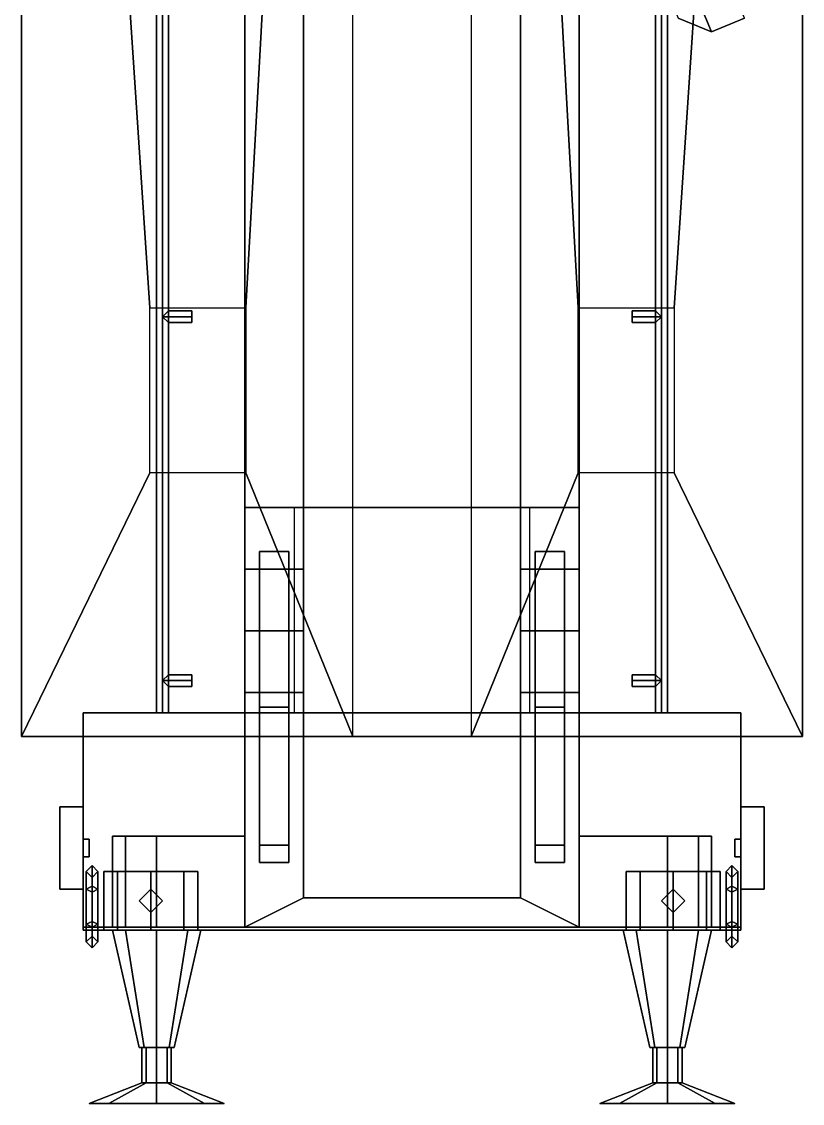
# Model space of a CAD drawing. Extents: x -1.5 to 1.5, y -9 to 9.5.
# Drawn here: x -1.33 to 1.33, y -9 to -5.315 of the extents above; entities that cross this region are included whole.
import ezdxf

# ---------------------------------------------------------------- set-up
doc = ezdxf.new("R2010")
doc.units = 0
doc.layers.get('0').update_dxf_attribs({"linetype": 'CONTINUOUS'})

msp = doc.modelspace()

# ---------------------------------------------------------------- linework, layer by layer
for points in [[(-1.33, 0.28, 1.88), (-1.33, -7.75, 1.88), (-1.33, -7.75, 1.99), (-1.33, 0.28, 1.99)], [(1.33, 0.28, 1.88), (1.33, -7.75, 1.88), (-1.33, -7.75, 1.88), (-1.33, 0.28, 1.88)], [(-1.33, 0.28, 1.99), (-1.33, -7.75, 1.99), (-0.8932, -6.8515, 1.99), (-0.8932, -6.29, 1.99)], [(-1.33, 0.28, 1.99), (-0.8932, -6.29, 1.99), (-0.5659, -6.29, 1.99), (-0.2011, 0.28, 1.99)], [(-0.85, 0.28, 3.2), (-0.87, 0.28, 3.18), (-0.87, -7.67, 3.18), (-0.85, -7.67, 3.2)], [(-0.87, 0.28, 3.18), (-0.85, 0.28, 3.16), (-0.85, -7.67, 3.16), (-0.87, -7.67, 3.18)], [(-0.83, 0.28, 3.18), (-0.85, 0.28, 3.2), (-0.85, -7.67, 3.2), (-0.83, -7.67, 3.18)], [(-0.85, 0.28, 3.16), (-0.83, 0.28, 3.18), (-0.83, -7.67, 3.18), (-0.85, -7.67, 3.16)], [(-0.5659, -6.29, 1.99), (-0.5659, -6.8515, 1.99), (-0.2011, -7.75, 1.99), (-0.2011, 0.28, 1.99)], [(0.5659, -6.29, 1.99), (0.8932, -6.29, 1.99), (1.33, 0.28, 1.99), (0.2011, 0.28, 1.99)], [(0.2011, -7.75, 1.99), (0.5659, -6.8515, 1.99), (0.5659, -6.29, 1.99), (0.2011, 0.28, 1.99)], [(0.83, 0.28, 3.18), (0.85, 0.28, 3.16), (0.85, -7.67, 3.16), (0.83, -7.67, 3.18)], [(0.85, 0.28, 3.2), (0.83, 0.28, 3.18), (0.83, -7.67, 3.18), (0.85, -7.67, 3.2)], [(0.85, 0.28, 3.16), (0.87, 0.28, 3.18), (0.87, -7.67, 3.18), (0.85, -7.67, 3.16)], [(0.87, 0.28, 3.18), (0.85, 0.28, 3.2), (0.85, -7.67, 3.2), (0.87, -7.67, 3.18)], [(0.8932, -6.8515, 1.99), (1.33, -7.75, 1.99), (1.33, 0.28, 1.99), (0.8932, -6.29, 1.99)], [(1.33, -7.75, 1.99), (1.33, -7.75, 1.88), (1.33, 0.28, 1.88), (1.33, 0.28, 1.99)], [(-0.57, 0.16, 0.47), (-0.57, -6.97, 0.47), (-0.57, -1.46, 1.32), (-0.57, -1.31, 1.32)], [(-0.37, 0.16, 0.47), (-0.37, -6.97, 0.47), (-0.57, -6.97, 0.47), (-0.57, 0.16, 0.47)], [(-0.37, -1.46, 1.32), (-0.37, -6.97, 0.47), (-0.37, 0.16, 0.47), (-0.37, -1.31, 1.32)], [(0.37, 0.16, 0.47), (0.37, -6.97, 0.47), (0.37, -1.46, 1.32), (0.37, -1.31, 1.32)], [(0.57, 0.16, 0.47), (0.57, -6.97, 0.47), (0.37, -6.97, 0.47), (0.37, 0.16, 0.47)], [(0.57, -1.46, 1.32), (0.57, -6.97, 0.47), (0.57, 0.16, 0.47), (0.57, -1.31, 1.32)], [(-0.57, -1.46, 1.32), (-0.57, -6.97, 0.47), (-0.57, -6.97, 1.45), (-0.57, -1.59, 1.45)], [(-0.37, -6.97, 1.45), (-0.37, -6.97, 0.47), (-0.37, -1.46, 1.32), (-0.37, -1.59, 1.45)], [(0.37, -1.46, 1.32), (0.37, -6.97, 0.47), (0.37, -6.97, 1.45), (0.37, -1.59, 1.45)], [(0.57, -6.97, 1.45), (0.57, -6.97, 0.47), (0.57, -1.46, 1.32), (0.57, -1.59, 1.45)], [(-0.57, -1.59, 1.45), (-0.57, -6.97, 1.45), (-0.37, -6.97, 1.45), (-0.37, -1.59, 1.45)], [(0.37, -1.59, 1.45), (0.37, -6.97, 1.45), (0.57, -6.97, 1.45), (0.57, -1.59, 1.45)], [(1.1331, -5.3031, 2.77), (1.02, -5.03, 2.77), (0.9069, -5.0769, 2.77), (1.02, -5.35, 2.77)], [(1.02, -5.35, 2.77), (0.9069, -5.0769, 2.77), (0.86, -5.19, 2.77), (0.9069, -5.3031, 2.77)], [(0.9069, -5.3031, 1.99), (1.02, -5.35, 1.99), (1.02, -5.35, 2.77), (0.9069, -5.3031, 2.77)], [(1.02, -5.35, 1.99), (1.1331, -5.3031, 1.99), (1.1331, -5.3031, 2.77), (1.02, -5.35, 2.77)], [(-0.83, -6.3, 3.18), (-0.85, -6.32, 3.2), (-0.75, -6.32, 3.2), (-0.75, -6.3, 3.18)], [(-0.85, -6.32, 3.16), (-0.83, -6.3, 3.18), (-0.75, -6.3, 3.18), (-0.75, -6.32, 3.16)], [(0.83, -6.3, 3.18), (0.85, -6.32, 3.16), (0.75, -6.32, 3.16), (0.75, -6.3, 3.18)], [(0.85, -6.32, 3.2), (0.83, -6.3, 3.18), (0.75, -6.3, 3.18), (0.75, -6.32, 3.2)], [(-0.85, -6.32, 3.2), (-0.83, -6.34, 3.18), (-0.75, -6.34, 3.18), (-0.75, -6.32, 3.2)], [(-0.83, -6.34, 3.18), (-0.85, -6.32, 3.16), (-0.75, -6.32, 3.16), (-0.75, -6.34, 3.18)], [(0.85, -6.32, 3.16), (0.83, -6.34, 3.18), (0.75, -6.34, 3.18), (0.75, -6.32, 3.16)], [(0.83, -6.34, 3.18), (0.85, -6.32, 3.2), (0.75, -6.32, 3.2), (0.75, -6.34, 3.18)], [(-0.8932, -6.8515, 1.99), (-1.33, -7.75, 1.99), (-0.2011, -7.75, 1.99), (-0.5659, -6.8515, 1.99)], [(0.5659, -6.8515, 1.99), (0.2011, -7.75, 1.99), (1.33, -7.75, 1.99), (0.8932, -6.8515, 1.99)], [(-0.57, -7.18, 0.78), (-0.57, -7.39, 0.91), (-0.57, -6.97, 1.37)], [(-0.57, -6.97, 0.57), (-0.57, -7.18, 0.78), (-0.57, -6.97, 1.37)], [(-0.57, -6.97, 0.57), (-0.57, -6.97, 0.47), (-0.37, -6.97, 0.47), (-0.37, -6.97, 0.57)], [(-0.37, -6.97, 0.57), (-0.37, -7.18, 0.78), (-0.57, -7.18, 0.78), (-0.57, -6.97, 0.57)], [(-0.57, -6.97, 1.45), (-0.57, -6.97, 1.37), (-0.37, -6.97, 1.37), (-0.37, -6.97, 1.45)], [(-0.57, -6.97, 1.37), (-0.57, -7.67, 1.37), (-0.37, -7.67, 1.37), (-0.37, -6.97, 1.37)], [(-0.57, -7.6, 0.95), (-0.57, -8.09, 0.95), (-0.57, -8.09, 1.22), (-0.57, -6.97, 1.37)], [(-0.57, -7.39, 0.91), (-0.57, -7.6, 0.95), (-0.57, -6.97, 1.37)], [(-0.57, -8.4, 1.22), (-0.57, -8.4, 1.37), (-0.57, -6.97, 1.37), (-0.57, -8.09, 1.22)], [(-0.57, -6.97, 1.37), (-0.57, -7.67, 1.37), (-0.4, -7.67, 1.88), (-0.4, -6.97, 1.88)], [(0.4, -6.97, 1.88), (0.57, -6.97, 1.37), (-0.57, -6.97, 1.37), (-0.4, -6.97, 1.88)], [(-0.37, -6.97, 1.37), (-0.37, -7.39, 0.91), (-0.37, -7.18, 0.78), (-0.37, -6.97, 1.37)], [(-0.37, -6.97, 1.37), (-0.37, -7.18, 0.78), (-0.37, -6.97, 0.57), (-0.37, -6.97, 1.37)], [(-0.37, -8.3, 1.37), (-0.37, -8.3, 0.95), (-0.37, -7.6, 0.95), (-0.37, -6.97, 1.37)], [(-0.37, -6.97, 1.37), (-0.37, -7.6, 0.95), (-0.37, -7.39, 0.91), (-0.37, -6.97, 1.37)], [(0.37, -6.97, 1.37), (0.37, -7.67, 1.37), (-0.37, -7.67, 1.37), (-0.37, -6.97, 1.37)], [(0.37, -6.97, 1.45), (0.37, -6.97, 1.37), (0.57, -6.97, 1.37), (0.57, -6.97, 1.45)], [(0.37, -6.97, 0.57), (0.37, -7.18, 0.78), (0.37, -6.97, 1.37)], [(0.57, -6.97, 0.57), (0.57, -7.18, 0.78), (0.37, -7.18, 0.78), (0.37, -6.97, 0.57)], [(0.37, -7.18, 0.78), (0.37, -7.39, 0.91), (0.37, -6.97, 1.37)], [(0.37, -7.39, 0.91), (0.37, -7.6, 0.95), (0.37, -6.97, 1.37)], [(0.37, -7.6, 0.95), (0.37, -8.3, 0.95), (0.37, -8.3, 1.37), (0.37, -6.97, 1.37)], [(0.37, -6.97, 1.37), (0.37, -7.67, 1.37), (0.57, -7.67, 1.37), (0.57, -6.97, 1.37)], [(0.37, -6.97, 0.57), (0.37, -6.97, 0.47), (0.57, -6.97, 0.47), (0.57, -6.97, 0.57)], [(0.4, -7.67, 1.88), (0.57, -7.67, 1.37), (0.57, -6.97, 1.37), (0.4, -6.97, 1.88)], [(0.57, -6.97, 1.37), (0.57, -7.18, 0.78), (0.57, -6.97, 0.57), (0.57, -6.97, 1.37)], [(0.57, -6.97, 1.37), (0.57, -7.39, 0.91), (0.57, -7.18, 0.78), (0.57, -6.97, 1.37)], [(0.57, -6.97, 1.37), (0.57, -7.6, 0.95), (0.57, -7.39, 0.91), (0.57, -6.97, 1.37)], [(0.57, -8.09, 1.22), (0.57, -8.09, 0.95), (0.57, -7.6, 0.95), (0.57, -6.97, 1.37)], [(0.57, -8.4, 1.37), (0.57, -8.4, 1.22), (0.57, -8.09, 1.22), (0.57, -6.97, 1.37)], [(-0.42, -7.12, 0.72), (-0.42, -7.12, 0.66), (-0.52, -7.12, 0.66), (-0.52, -7.12, 0.72)], [(-0.52, -7.12, 0.66), (-0.52, -7.18, 0.66), (-0.52, -7.18, 0.78), (-0.52, -7.12, 0.72)], [(-0.42, -7.12, 0.66), (-0.42, -7.18, 0.66), (-0.52, -7.18, 0.66), (-0.52, -7.12, 0.66)], [(-0.42, -7.18, 0.78), (-0.42, -7.18, 0.66), (-0.42, -7.12, 0.66), (-0.42, -7.12, 0.72)], [(0.42, -7.12, 0.66), (0.42, -7.18, 0.66), (0.42, -7.18, 0.78), (0.42, -7.12, 0.72)], [(0.52, -7.12, 0.72), (0.52, -7.12, 0.66), (0.42, -7.12, 0.66), (0.42, -7.12, 0.72)], [(0.52, -7.12, 0.66), (0.52, -7.18, 0.66), (0.42, -7.18, 0.66), (0.42, -7.12, 0.66)], [(0.52, -7.18, 0.78), (0.52, -7.18, 0.66), (0.52, -7.12, 0.66), (0.52, -7.12, 0.72)], [(-0.37, -7.18, 0.78), (-0.37, -7.39, 0.91), (-0.57, -7.39, 0.91), (-0.57, -7.18, 0.78)], [(-0.52, -7.18, 0.78), (-0.52, -7.18, 0.66), (-0.42, -7.18, 0.66), (-0.42, -7.18, 0.78)], [(-0.52, -7.65, 0.61), (-0.52, -7.18, 0.67), (-0.42, -7.18, 0.67), (-0.42, -7.65, 0.61)], [(-0.52, -7.65, 0.73), (-0.52, -7.18, 0.73), (-0.52, -7.18, 0.67), (-0.52, -7.65, 0.61)], [(-0.42, -7.65, 0.73), (-0.42, -7.18, 0.73), (-0.52, -7.18, 0.73), (-0.52, -7.65, 0.73)], [(-0.42, -7.18, 0.67), (-0.42, -7.18, 0.73), (-0.42, -7.65, 0.73), (-0.42, -7.65, 0.61)], [(0.57, -7.18, 0.78), (0.57, -7.39, 0.91), (0.37, -7.39, 0.91), (0.37, -7.18, 0.78)], [(0.52, -7.65, 0.73), (0.52, -7.18, 0.73), (0.42, -7.18, 0.73), (0.42, -7.65, 0.73)], [(0.42, -7.65, 0.73), (0.42, -7.18, 0.73), (0.42, -7.18, 0.67), (0.42, -7.65, 0.61)], [(0.42, -7.65, 0.61), (0.42, -7.18, 0.67), (0.52, -7.18, 0.67), (0.52, -7.65, 0.61)], [(0.42, -7.18, 0.78), (0.42, -7.18, 0.66), (0.52, -7.18, 0.66), (0.52, -7.18, 0.78)], [(0.52, -7.18, 0.67), (0.52, -7.18, 0.73), (0.52, -7.65, 0.73), (0.52, -7.65, 0.61)], [(-0.37, -7.39, 0.91), (-0.37, -7.6, 0.95), (-0.57, -7.6, 0.95), (-0.57, -7.39, 0.91)], [(0.57, -7.39, 0.91), (0.57, -7.6, 0.95), (0.37, -7.6, 0.95), (0.37, -7.39, 0.91)], [(-0.83, -7.54, 3.18), (-0.85, -7.56, 3.2), (-0.75, -7.56, 3.2), (-0.75, -7.54, 3.18)], [(-0.85, -7.56, 3.16), (-0.83, -7.54, 3.18), (-0.75, -7.54, 3.18), (-0.75, -7.56, 3.16)], [(0.83, -7.54, 3.18), (0.85, -7.56, 3.16), (0.75, -7.56, 3.16), (0.75, -7.54, 3.18)], [(0.85, -7.56, 3.2), (0.83, -7.54, 3.18), (0.75, -7.54, 3.18), (0.75, -7.56, 3.2)], [(-0.85, -7.56, 3.2), (-0.83, -7.58, 3.18), (-0.75, -7.58, 3.18), (-0.75, -7.56, 3.2)], [(-0.83, -7.58, 3.18), (-0.85, -7.56, 3.16), (-0.75, -7.56, 3.16), (-0.75, -7.58, 3.18)], [(0.85, -7.56, 3.16), (0.83, -7.58, 3.18), (0.75, -7.58, 3.18), (0.75, -7.56, 3.16)], [(0.83, -7.58, 3.18), (0.85, -7.56, 3.2), (0.75, -7.56, 3.2), (0.75, -7.58, 3.18)], [(-0.37, -7.6, 0.95), (-0.37, -8.3, 0.95), (-0.57, -8.4, 0.95), (-0.57, -7.6, 0.95)], [(0.57, -7.6, 0.95), (0.57, -8.4, 0.95), (0.37, -8.3, 0.95), (0.37, -7.6, 0.95)], [(-0.42, -7.65, 0.61), (-0.42, -8.12, 0.67), (-0.52, -8.12, 0.67), (-0.52, -7.65, 0.61)], [(-0.52, -8.12, 0.67), (-0.52, -8.12, 0.73), (-0.52, -7.65, 0.73), (-0.52, -7.65, 0.61)], [(-0.52, -7.65, 0.73), (-0.52, -8.12, 0.73), (-0.42, -8.12, 0.73), (-0.42, -7.65, 0.73)], [(-0.42, -7.65, 0.73), (-0.42, -8.12, 0.73), (-0.42, -8.12, 0.67), (-0.42, -7.65, 0.61)], [(0.52, -7.65, 0.61), (0.52, -8.12, 0.67), (0.42, -8.12, 0.67), (0.42, -7.65, 0.61)], [(0.42, -7.65, 0.73), (0.42, -8.12, 0.73), (0.52, -8.12, 0.73), (0.52, -7.65, 0.73)], [(0.42, -8.12, 0.67), (0.42, -8.12, 0.73), (0.42, -7.65, 0.73), (0.42, -7.65, 0.61)], [(0.52, -7.65, 0.73), (0.52, -8.12, 0.73), (0.52, -8.12, 0.67), (0.52, -7.65, 0.61)], [(-1.12, -7.67, 1.37), (-1.12, -8.4, 1.37), (-1.12, -8.41, 1.38), (-1.12, -7.67, 1.38)], [(1.12, -7.67, 1.38), (1.12, -7.67, 1.37), (-1.12, -7.67, 1.37), (-1.12, -7.67, 1.38)], [(-1.12, -7.67, 1.38), (-1.12, -8.41, 1.38), (1.12, -8.41, 1.38), (1.12, -7.67, 1.38)], [(-0.57, -7.67, 1.37), (-0.57, -8.4, 1.37), (-1.12, -8.4, 1.37), (-1.12, -7.67, 1.37)], [(-0.85, -7.67, 3.2), (-0.87, -7.67, 3.18), (-0.85, -7.67, 3.16), (-0.83, -7.67, 3.18)], [(-0.4, -7.67, 1.88), (-0.57, -7.67, 1.37), (0.57, -7.67, 1.37), (0.4, -7.67, 1.88)], [(0.37, -7.67, 1.37), (0.37, -8.3, 1.37), (-0.37, -8.3, 1.37), (-0.37, -7.67, 1.37)], [(1.12, -7.67, 1.37), (1.12, -8.4, 1.37), (0.57, -8.4, 1.37), (0.57, -7.67, 1.37)], [(0.85, -7.67, 3.2), (0.83, -7.67, 3.18), (0.85, -7.67, 3.16), (0.87, -7.67, 3.18)], [(1.12, -8.41, 1.38), (1.12, -8.4, 1.37), (1.12, -7.67, 1.37), (1.12, -7.67, 1.38)], [(-1.33, -7.75, 1.99), (-1.33, -7.75, 1.88), (1.33, -7.75, 1.88), (1.33, -7.75, 1.99)], [(-1.12, -7.99, 0.99), (-1.2, -7.99, 0.99), (-1.2, -8.27, 0.99), (-1.12, -8.27, 0.99)], [(-1.12, -7.99, 0.97), (-1.2, -7.99, 0.97), (-1.2, -7.99, 0.99), (-1.12, -7.99, 0.99)], [(-1.2, -8.27, 0.99), (-1.2, -7.99, 0.99), (-1.2, -7.99, 0.97), (-1.2, -8.27, 0.97)], [(-1.2, -8.27, 0.97), (-1.2, -7.99, 0.97), (-1.12, -7.99, 0.97), (-1.12, -8.27, 0.97)], [(-1.2, -8.27, 0.64), (-1.2, -7.99, 0.64), (-1.12, -7.99, 0.64), (-1.12, -8.27, 0.64)], [(-1.12, -7.99, 0.66), (-1.2, -7.99, 0.66), (-1.2, -8.27, 0.66), (-1.12, -8.27, 0.66)], [(-1.12, -7.99, 0.64), (-1.2, -7.99, 0.64), (-1.2, -7.99, 0.66), (-1.12, -7.99, 0.66)], [(-1.2, -8.27, 0.66), (-1.2, -7.99, 0.66), (-1.2, -7.99, 0.64), (-1.2, -8.27, 0.64)], [(-1.2, -8.27, 0.33), (-1.2, -7.99, 0.33), (-1.2, -7.99, 0.31), (-1.2, -8.27, 0.31)], [(-1.2, -8.27, 0.31), (-1.2, -7.99, 0.31), (-1.12, -7.99, 0.31), (-1.12, -8.27, 0.31)], [(-1.12, -7.99, 0.33), (-1.2, -7.99, 0.33), (-1.2, -8.27, 0.33), (-1.12, -8.27, 0.33)], [(-1.12, -7.99, 0.31), (-1.2, -7.99, 0.31), (-1.2, -7.99, 0.33), (-1.12, -7.99, 0.33)], [(-1.12, -8.27, 0.97), (-1.12, -7.99, 0.97), (-1.12, -7.99, 0.99), (-1.12, -8.27, 0.99)], [(-1.12, -8.27, 0.64), (-1.12, -7.99, 0.64), (-1.12, -7.99, 0.66), (-1.12, -8.27, 0.66)], [(-1.12, -8.27, 0.31), (-1.12, -7.99, 0.31), (-1.12, -7.99, 0.33), (-1.12, -8.27, 0.33)], [(1.12, -8.27, 0.33), (1.2, -8.27, 0.33), (1.2, -7.99, 0.33), (1.12, -7.99, 0.33)], [(1.12, -7.99, 0.33), (1.2, -7.99, 0.33), (1.2, -7.99, 0.31), (1.12, -7.99, 0.31)], [(1.2, -7.99, 0.31), (1.2, -8.27, 0.31), (1.12, -8.27, 0.31), (1.12, -7.99, 0.31)], [(1.12, -7.99, 0.31), (1.12, -8.27, 0.31), (1.12, -8.27, 0.33), (1.12, -7.99, 0.33)], [(1.12, -8.27, 0.66), (1.2, -8.27, 0.66), (1.2, -7.99, 0.66), (1.12, -7.99, 0.66)], [(1.12, -7.99, 0.66), (1.2, -7.99, 0.66), (1.2, -7.99, 0.64), (1.12, -7.99, 0.64)], [(1.2, -7.99, 0.64), (1.2, -8.27, 0.64), (1.12, -8.27, 0.64), (1.12, -7.99, 0.64)], [(1.12, -7.99, 0.64), (1.12, -8.27, 0.64), (1.12, -8.27, 0.66), (1.12, -7.99, 0.66)], [(1.12, -7.99, 0.97), (1.12, -8.27, 0.97), (1.12, -8.27, 0.99), (1.12, -7.99, 0.99)], [(1.2, -7.99, 0.97), (1.2, -8.27, 0.97), (1.12, -8.27, 0.97), (1.12, -7.99, 0.97)], [(1.12, -8.27, 0.99), (1.2, -8.27, 0.99), (1.2, -7.99, 0.99), (1.12, -7.99, 0.99)], [(1.12, -7.99, 0.99), (1.2, -7.99, 0.99), (1.2, -7.99, 0.97), (1.12, -7.99, 0.97)], [(1.2, -7.99, 0.33), (1.2, -8.27, 0.33), (1.2, -8.27, 0.31), (1.2, -7.99, 0.31)], [(1.2, -7.99, 0.66), (1.2, -8.27, 0.66), (1.2, -8.27, 0.64), (1.2, -7.99, 0.64)], [(1.2, -7.99, 0.99), (1.2, -8.27, 0.99), (1.2, -8.27, 0.97), (1.2, -7.99, 0.97)], [(-1.12, -8.1, 1.37), (-1.12, -8.1, 0.31), (-1.12, -8.16, 0.31), (-1.12, -8.16, 1.37)], [(-1.1, -8.1, 1.37), (-1.1, -8.1, 0.31), (-1.12, -8.1, 0.31), (-1.12, -8.1, 1.37)], [(-1.12, -8.16, 0.31), (-1.12, -8.1, 0.31), (-1.1, -8.1, 0.31), (-1.1, -8.16, 0.31)], [(-1.1, -8.16, 0.31), (-1.1, -8.1, 0.31), (-1.1, -8.1, 1.37), (-1.1, -8.16, 1.37)], [(-0.9761, -8.09, 1.1761), (-1.02, -8.09, 1.07), (-1.02, -8.4, 1.07), (-0.9761, -8.4, 1.1761)], [(-1.02, -8.09, 1.07), (-0.9761, -8.09, 0.9639), (-0.9761, -8.4, 0.9639), (-1.02, -8.4, 1.07)], [(-0.9761, -8.09, 0.9639), (-0.9761, -8.09, 0.9639), (-1.02, -8.09, 1.07), (-0.9761, -8.09, 1.1761)], [(-0.87, -8.09, 1.22), (-0.9761, -8.09, 1.1761), (-0.9761, -8.4, 1.1761), (-0.87, -8.4, 1.22)], [(-0.9761, -8.09, 0.9639), (-0.87, -8.09, 0.92), (-0.87, -8.4, 0.92), (-0.9761, -8.4, 0.9639)], [(-0.87, -8.09, 0.92), (-0.9761, -8.09, 0.9639), (-0.9761, -8.09, 1.1761), (-0.87, -8.09, 1.22)], [(-0.57, -8.4, 0.92), (-0.87, -8.4, 0.92), (-0.87, -8.09, 0.92), (-0.57, -8.09, 0.92)], [(-0.87, -8.4, 1.22), (-0.57, -8.4, 1.22), (-0.57, -8.09, 1.22), (-0.87, -8.09, 1.22)], [(-0.57, -8.09, 0.92), (-0.87, -8.09, 0.92), (-0.87, -8.09, 1.22), (-0.57, -8.09, 1.22)], [(-0.57, -8.4, 0.95), (-0.57, -8.4, 0.92), (-0.57, -8.09, 0.92), (-0.57, -8.09, 0.95)], [(0.57, -8.4, 1.22), (0.87, -8.4, 1.22), (0.87, -8.09, 1.22), (0.57, -8.09, 1.22)], [(0.87, -8.4, 0.92), (0.57, -8.4, 0.92), (0.57, -8.09, 0.92), (0.87, -8.09, 0.92)], [(0.87, -8.09, 0.92), (0.57, -8.09, 0.92), (0.57, -8.09, 1.22), (0.87, -8.09, 1.22)], [(0.57, -8.4, 0.92), (0.57, -8.4, 0.95), (0.57, -8.09, 0.95), (0.57, -8.09, 0.92)], [(0.87, -8.09, 0.92), (0.9761, -8.09, 0.9639), (0.9761, -8.4, 0.9639), (0.87, -8.4, 0.92)], [(0.9761, -8.09, 1.1761), (0.87, -8.09, 1.22), (0.87, -8.4, 1.22), (0.9761, -8.4, 1.1761)], [(0.9761, -8.09, 0.9639), (0.87, -8.09, 0.92), (0.87, -8.09, 1.22), (0.9761, -8.09, 1.1761)], [(0.9761, -8.09, 0.9639), (1.02, -8.09, 1.07), (1.02, -8.4, 1.07), (0.9761, -8.4, 0.9639)], [(1.02, -8.09, 1.07), (0.9761, -8.09, 1.1761), (0.9761, -8.4, 1.1761), (1.02, -8.4, 1.07)], [(1.02, -8.09, 1.07), (0.9761, -8.09, 0.9639), (0.9761, -8.09, 1.1761), (1.02, -8.09, 1.07)], [(1.1, -8.1, 0.31), (1.1, -8.16, 0.31), (1.1, -8.16, 1.37), (1.1, -8.1, 1.37)], [(1.12, -8.1, 1.37), (1.12, -8.1, 0.31), (1.1, -8.1, 0.31), (1.1, -8.1, 1.37)], [(1.12, -8.1, 0.31), (1.12, -8.16, 0.31), (1.1, -8.16, 0.31), (1.1, -8.1, 0.31)], [(1.12, -8.16, 1.37), (1.12, -8.16, 0.31), (1.12, -8.1, 0.31), (1.12, -8.1, 1.37)], [(-0.52, -8.12, 0.66), (-0.52, -8.18, 0.66), (-0.52, -8.18, 0.95), (-0.52, -8.12, 0.95)], [(-0.42, -8.12, 0.95), (-0.42, -8.12, 0.66), (-0.52, -8.12, 0.66), (-0.52, -8.12, 0.95)], [(-0.42, -8.12, 0.66), (-0.42, -8.18, 0.66), (-0.52, -8.18, 0.66), (-0.52, -8.12, 0.66)], [(-0.42, -8.18, 0.95), (-0.42, -8.18, 0.66), (-0.42, -8.12, 0.66), (-0.42, -8.12, 0.95)], [(0.42, -8.12, 0.66), (0.42, -8.18, 0.66), (0.42, -8.18, 0.95), (0.42, -8.12, 0.95)], [(0.52, -8.12, 0.95), (0.52, -8.12, 0.66), (0.42, -8.12, 0.66), (0.42, -8.12, 0.95)], [(0.52, -8.12, 0.66), (0.52, -8.18, 0.66), (0.42, -8.18, 0.66), (0.42, -8.12, 0.66)], [(0.52, -8.18, 0.95), (0.52, -8.18, 0.66), (0.52, -8.12, 0.66), (0.52, -8.12, 0.95)], [(-1.12, -8.16, 1.37), (-1.12, -8.16, 0.31), (-1.1, -8.16, 0.31), (-1.1, -8.16, 1.37)], [(-0.52, -8.18, 0.95), (-0.52, -8.18, 0.66), (-0.42, -8.18, 0.66), (-0.42, -8.18, 0.95)], [(0.42, -8.18, 0.95), (0.42, -8.18, 0.66), (0.52, -8.18, 0.66), (0.52, -8.18, 0.95)], [(1.1, -8.16, 1.37), (1.1, -8.16, 0.31), (1.12, -8.16, 0.31), (1.12, -8.16, 1.37)], [(-1.09, -8.19, 2), (-1.11, -8.21, 2), (-1.11, -8.27, 2.1039), (-1.09, -8.26, 2.1212)], [(-1.09, -8.19, 1.38), (-1.11, -8.21, 1.38), (-1.11, -8.21, 2), (-1.09, -8.19, 2)], [(-1.11, -8.21, 2), (-1.09, -8.23, 2), (-1.09, -8.28, 2.0866), (-1.11, -8.27, 2.1039)], [(-1.11, -8.21, 1.38), (-1.09, -8.23, 1.38), (-1.09, -8.23, 2), (-1.11, -8.21, 2)], [(-1.07, -8.21, 2), (-1.09, -8.19, 2), (-1.09, -8.26, 2.1212), (-1.07, -8.27, 2.1039)], [(-1.07, -8.21, 1.38), (-1.09, -8.19, 1.38), (-1.09, -8.19, 2), (-1.07, -8.21, 2)], [(-1.09, -8.23, 2), (-1.07, -8.21, 2), (-1.07, -8.27, 2.1039), (-1.09, -8.28, 2.0866)], [(-1.09, -8.23, 1.38), (-1.07, -8.21, 1.38), (-1.07, -8.21, 2), (-1.09, -8.23, 2)], [(-1.0031, -8.21, 1.7531), (-1.05, -8.21, 1.64), (-1.05, -8.41, 1.64), (-1.0031, -8.41, 1.7531)], [(-1.05, -8.21, 1.64), (-1.0031, -8.21, 1.5269), (-1.0031, -8.41, 1.5269), (-1.05, -8.41, 1.64)], [(-0.7769, -8.21, 1.5269), (-1.05, -8.21, 1.64), (-1.0031, -8.21, 1.7531), (-0.73, -8.21, 1.64)], [(-0.89, -8.21, 1.48), (-1.0031, -8.21, 1.5269), (-1.05, -8.21, 1.64), (-0.7769, -8.21, 1.5269)], [(-0.89, -8.21, 1.8), (-1.0031, -8.21, 1.7531), (-1.0031, -8.41, 1.7531), (-0.89, -8.41, 1.8)], [(-1.0031, -8.21, 1.5269), (-0.89, -8.21, 1.48), (-0.89, -8.41, 1.48), (-1.0031, -8.41, 1.5269)], [(-0.73, -8.21, 1.64), (-1.0031, -8.21, 1.7531), (-0.89, -8.21, 1.8), (-0.7769, -8.21, 1.7531)], [(-0.7769, -8.21, 1.7531), (-0.89, -8.21, 1.8), (-0.89, -8.41, 1.8), (-0.7769, -8.41, 1.7531)], [(-0.89, -8.21, 1.48), (-0.7769, -8.21, 1.5269), (-0.7769, -8.41, 1.5269), (-0.89, -8.41, 1.48)], [(-0.73, -8.21, 1.64), (-0.7769, -8.21, 1.7531), (-0.7769, -8.41, 1.7531), (-0.73, -8.41, 1.64)], [(-0.7769, -8.21, 1.5269), (-0.73, -8.21, 1.64), (-0.73, -8.41, 1.64), (-0.7769, -8.41, 1.5269)], [(0.89, -8.21, 1.48), (0.7769, -8.21, 1.5269), (0.73, -8.21, 1.64), (1.0031, -8.21, 1.5269)], [(1.0031, -8.21, 1.5269), (0.73, -8.21, 1.64), (0.7769, -8.21, 1.7531), (1.05, -8.21, 1.64)], [(0.73, -8.21, 1.64), (0.7769, -8.21, 1.5269), (0.7769, -8.41, 1.5269), (0.73, -8.41, 1.64)], [(0.7769, -8.21, 1.7531), (0.73, -8.21, 1.64), (0.73, -8.41, 1.64), (0.7769, -8.41, 1.7531)], [(1.05, -8.21, 1.64), (0.7769, -8.21, 1.7531), (0.89, -8.21, 1.8), (1.0031, -8.21, 1.7531)], [(0.7769, -8.21, 1.5269), (0.89, -8.21, 1.48), (0.89, -8.41, 1.48), (0.7769, -8.41, 1.5269)], [(0.89, -8.21, 1.8), (0.7769, -8.21, 1.7531), (0.7769, -8.41, 1.7531), (0.89, -8.41, 1.8)], [(0.89, -8.21, 1.48), (1.0031, -8.21, 1.5269), (1.0031, -8.41, 1.5269), (0.89, -8.41, 1.48)], [(1.0031, -8.21, 1.7531), (0.89, -8.21, 1.8), (0.89, -8.41, 1.8), (1.0031, -8.41, 1.7531)], [(1.0031, -8.21, 1.5269), (1.05, -8.21, 1.64), (1.05, -8.41, 1.64), (1.0031, -8.41, 1.5269)], [(1.05, -8.21, 1.64), (1.0031, -8.21, 1.7531), (1.0031, -8.41, 1.7531), (1.05, -8.41, 1.64)], [(1.09, -8.19, 1.38), (1.07, -8.21, 1.38), (1.07, -8.21, 2), (1.09, -8.19, 2)], [(1.09, -8.19, 2), (1.07, -8.21, 2), (1.07, -8.27, 2.1039), (1.09, -8.26, 2.1212)], [(1.07, -8.21, 1.38), (1.09, -8.23, 1.38), (1.09, -8.23, 2), (1.07, -8.21, 2)], [(1.07, -8.21, 2), (1.09, -8.23, 2), (1.09, -8.28, 2.0866), (1.07, -8.27, 2.1039)], [(1.11, -8.21, 1.38), (1.09, -8.19, 1.38), (1.09, -8.19, 2), (1.11, -8.21, 2)], [(1.11, -8.21, 2), (1.09, -8.19, 2), (1.09, -8.26, 2.1212), (1.11, -8.27, 2.1039)], [(1.09, -8.23, 1.38), (1.11, -8.21, 1.38), (1.11, -8.21, 2), (1.09, -8.23, 2)], [(1.09, -8.23, 2), (1.11, -8.21, 2), (1.11, -8.27, 2.1039), (1.09, -8.28, 2.0866)], [(-1.12, -8.27, 0.99), (-1.2, -8.27, 0.99), (-1.2, -8.27, 0.97), (-1.12, -8.27, 0.97)], [(-1.12, -8.27, 0.66), (-1.2, -8.27, 0.66), (-1.2, -8.27, 0.64), (-1.12, -8.27, 0.64)], [(-1.12, -8.27, 0.33), (-1.2, -8.27, 0.33), (-1.2, -8.27, 0.31), (-1.12, -8.27, 0.31)], [(-1.09, -8.26, 2.1212), (-1.11, -8.27, 2.1039), (-1.11, -8.39, 2.1039), (-1.09, -8.4, 2.1212)], [(-1.11, -8.27, 2.1039), (-1.09, -8.28, 2.0866), (-1.09, -8.38, 2.0866), (-1.11, -8.39, 2.1039)], [(-1.07, -8.27, 2.1039), (-1.09, -8.26, 2.1212), (-1.09, -8.4, 2.1212), (-1.07, -8.39, 2.1039)], [(-1.09, -8.28, 2.0866), (-1.07, -8.27, 2.1039), (-1.07, -8.39, 2.1039), (-1.09, -8.38, 2.0866)], [(-0.89, -8.27, 1.38), (-0.93, -8.31, 1.38), (-0.93, -8.31, 1.5), (-0.89, -8.27, 1.48)], [(-0.89, -8.27, 1.8), (-0.93, -8.31, 1.78), (-0.93, -8.31, 1.86), (-0.89, -8.27, 1.86)], [(-0.93, -8.31, 1.86), (-0.89, -8.35, 1.86), (-0.85, -8.31, 1.86), (-0.89, -8.27, 1.86)], [(-0.85, -8.31, 1.38), (-0.89, -8.27, 1.38), (-0.89, -8.27, 1.48), (-0.85, -8.31, 1.5)], [(-0.85, -8.31, 1.78), (-0.89, -8.27, 1.8), (-0.89, -8.27, 1.86), (-0.85, -8.31, 1.86)], [(0.85, -8.31, 1.86), (0.89, -8.35, 1.86), (0.93, -8.31, 1.86), (0.89, -8.27, 1.86)], [(0.89, -8.27, 1.8), (0.85, -8.31, 1.78), (0.85, -8.31, 1.86), (0.89, -8.27, 1.86)], [(0.89, -8.27, 1.38), (0.85, -8.31, 1.38), (0.85, -8.31, 1.5), (0.89, -8.27, 1.48)], [(0.93, -8.31, 1.78), (0.89, -8.27, 1.8), (0.89, -8.27, 1.86), (0.93, -8.31, 1.86)], [(0.93, -8.31, 1.38), (0.89, -8.27, 1.38), (0.89, -8.27, 1.48), (0.93, -8.31, 1.5)], [(1.09, -8.26, 2.1212), (1.07, -8.27, 2.1039), (1.07, -8.39, 2.1039), (1.09, -8.4, 2.1212)], [(1.07, -8.27, 2.1039), (1.09, -8.28, 2.0866), (1.09, -8.38, 2.0866), (1.07, -8.39, 2.1039)], [(1.11, -8.27, 2.1039), (1.09, -8.26, 2.1212), (1.09, -8.4, 2.1212), (1.11, -8.39, 2.1039)], [(1.09, -8.28, 2.0866), (1.11, -8.27, 2.1039), (1.11, -8.39, 2.1039), (1.09, -8.38, 2.0866)], [(1.12, -8.27, 0.31), (1.2, -8.27, 0.31), (1.2, -8.27, 0.33), (1.12, -8.27, 0.33)], [(1.12, -8.27, 0.64), (1.2, -8.27, 0.64), (1.2, -8.27, 0.66), (1.12, -8.27, 0.66)], [(1.12, -8.27, 0.97), (1.2, -8.27, 0.97), (1.2, -8.27, 0.99), (1.12, -8.27, 0.99)], [(-0.93, -8.31, 1.38), (-0.89, -8.35, 1.38), (-0.89, -8.35, 1.48), (-0.93, -8.31, 1.5)], [(-0.93, -8.31, 1.78), (-0.89, -8.35, 1.8), (-0.89, -8.35, 1.86), (-0.93, -8.31, 1.86)], [(-0.89, -8.35, 1.38), (-0.85, -8.31, 1.38), (-0.85, -8.31, 1.5), (-0.89, -8.35, 1.48)], [(-0.89, -8.35, 1.8), (-0.85, -8.31, 1.78), (-0.85, -8.31, 1.86), (-0.89, -8.35, 1.86)], [(0.37, -8.3, 0.95), (0.57, -8.4, 0.95), (-0.57, -8.4, 0.95), (-0.37, -8.3, 0.95)], [(0.37, -8.3, 1.37), (0.37, -8.3, 0.95), (-0.37, -8.3, 0.95), (-0.37, -8.3, 1.37)], [(0.85, -8.31, 1.78), (0.89, -8.35, 1.8), (0.89, -8.35, 1.86), (0.85, -8.31, 1.86)], [(0.85, -8.31, 1.38), (0.89, -8.35, 1.38), (0.89, -8.35, 1.48), (0.85, -8.31, 1.5)], [(0.89, -8.35, 1.8), (0.93, -8.31, 1.78), (0.93, -8.31, 1.86), (0.89, -8.35, 1.86)], [(0.89, -8.35, 1.38), (0.93, -8.31, 1.38), (0.93, -8.31, 1.5), (0.89, -8.35, 1.48)], [(-1.12, -8.4, 0.81), (-0.87, -8.4, 0.92), (0.87, -8.4, 0.92), (1.12, -8.4, 0.81)], [(1.12, -8.4, 0.81), (1.12, -8.41, 0.81), (-1.12, -8.41, 0.81), (-1.12, -8.4, 0.81)], [(-1.12, -8.41, 0.81), (-1.12, -8.41, 1.38), (-1.12, -8.4, 1.37), (-1.12, -8.4, 0.81)], [(-0.87, -8.4, 1.22), (-1.12, -8.4, 1.37), (-0.57, -8.4, 1.37), (-0.57, -8.4, 1.22)], [(-0.9761, -8.4, 1.1761), (-1.12, -8.4, 1.37), (-1.12, -8.4, 1.37), (-0.87, -8.4, 1.22)], [(-1.02, -8.4, 1.07), (-1.12, -8.4, 1.37), (-1.12, -8.4, 1.37), (-0.9761, -8.4, 1.1761)], [(-1.12, -8.4, 0.81), (-1.12, -8.4, 1.37), (-1.12, -8.4, 1.37), (-1.02, -8.4, 1.07)], [(-1.12, -8.4, 0.81), (-1.02, -8.4, 1.07), (-1.02, -8.4, 1.07), (-0.9761, -8.4, 0.9639)], [(-1.12, -8.4, 0.81), (-0.9761, -8.4, 0.9639), (-0.9761, -8.4, 0.9639), (-0.87, -8.4, 0.92)], [(-1.11, -8.39, 2.1039), (-1.09, -8.38, 2.0866), (-1.09, -8.43, 2), (-1.11, -8.45, 2)], [(-1.09, -8.4, 2.1212), (-1.11, -8.39, 2.1039), (-1.11, -8.45, 2), (-1.09, -8.47, 2)], [(-1.09, -8.38, 2.0866), (-1.07, -8.39, 2.1039), (-1.07, -8.45, 2), (-1.09, -8.43, 2)], [(-1.07, -8.39, 2.1039), (-1.09, -8.4, 2.1212), (-1.09, -8.47, 2), (-1.07, -8.45, 2)], [(-0.57, -8.4, 1.37), (-0.57, -8.4, 0.95), (0.57, -8.4, 0.95), (0.57, -8.4, 1.37)], [(-0.57, -8.4, 0.92), (-0.57, -8.4, 0.95), (0.57, -8.4, 0.95), (0.57, -8.4, 0.92)], [(0.57, -8.4, 1.22), (0.57, -8.4, 1.37), (1.12, -8.4, 1.37), (0.87, -8.4, 1.22)], [(0.9761, -8.4, 1.1761), (0.87, -8.4, 1.22), (0.87, -8.4, 1.22), (1.12, -8.4, 1.37)], [(1.12, -8.4, 0.81), (0.87, -8.4, 0.92), (0.87, -8.4, 0.92), (0.9761, -8.4, 0.9639)], [(1.02, -8.4, 1.07), (0.9761, -8.4, 1.1761), (0.9761, -8.4, 1.1761), (1.12, -8.4, 1.37)], [(1.12, -8.4, 0.81), (0.9761, -8.4, 0.9639), (0.9761, -8.4, 0.9639), (1.02, -8.4, 1.07)], [(1.12, -8.4, 0.81), (1.02, -8.4, 1.07), (1.02, -8.4, 1.07), (1.12, -8.4, 1.37)], [(1.07, -8.39, 2.1039), (1.09, -8.38, 2.0866), (1.09, -8.43, 2), (1.07, -8.45, 2)], [(1.09, -8.4, 2.1212), (1.07, -8.39, 2.1039), (1.07, -8.45, 2), (1.09, -8.47, 2)], [(1.09, -8.38, 2.0866), (1.11, -8.39, 2.1039), (1.11, -8.45, 2), (1.09, -8.43, 2)], [(1.11, -8.39, 2.1039), (1.09, -8.4, 2.1212), (1.09, -8.47, 2), (1.11, -8.45, 2)], [(1.12, -8.4, 1.37), (1.12, -8.41, 1.38), (1.12, -8.41, 0.81), (1.12, -8.4, 0.81)], [(1.12, -8.41, 0.81), (1.12, -8.41, 1.38), (-1.12, -8.41, 1.38), (-1.12, -8.41, 0.81)], [(-1.09, -8.47, 1.3), (-1.11, -8.45, 1.32), (-1.11, -8.41, 1.32), (-1.09, -8.41, 1.3)], [(-1.11, -8.45, 1.32), (-1.09, -8.43, 1.34), (-1.09, -8.41, 1.34), (-1.11, -8.41, 1.32)], [(-1.09, -8.43, 1.34), (-1.11, -8.45, 1.32), (-1.11, -8.45, 2), (-1.09, -8.43, 2)], [(-1.07, -8.45, 1.32), (-1.09, -8.47, 1.3), (-1.09, -8.41, 1.3), (-1.07, -8.41, 1.32)], [(-1.09, -8.43, 1.34), (-1.07, -8.45, 1.32), (-1.07, -8.41, 1.32), (-1.09, -8.41, 1.34)], [(-1.07, -8.45, 1.32), (-1.09, -8.43, 1.34), (-1.09, -8.43, 2), (-1.07, -8.45, 2)], [(-0.89, -8.41, 1.8), (-1.0031, -8.41, 1.7531), (-1.05, -8.41, 1.64), (-0.7769, -8.41, 1.7531)], [(-0.7769, -8.41, 1.7531), (-1.05, -8.41, 1.64), (-1.0031, -8.41, 1.5269), (-0.73, -8.41, 1.64)], [(-0.9761, -8.41, 1.1761), (-1.02, -8.41, 1.07), (-0.93, -8.81, 1.07), (-0.9124, -8.81, 1.1124)], [(-1.02, -8.41, 1.07), (-0.9761, -8.41, 0.9639), (-0.9124, -8.81, 1.0276), (-0.93, -8.81, 1.07)], [(-0.73, -8.41, 1.64), (-1.0031, -8.41, 1.5269), (-0.89, -8.41, 1.48), (-0.7769, -8.41, 1.5269)], [(-0.87, -8.41, 1.22), (-0.9761, -8.41, 1.1761), (-0.9124, -8.81, 1.1124), (-0.87, -8.81, 1.13)], [(-0.9761, -8.41, 0.9639), (-0.87, -8.41, 0.92), (-0.87, -8.81, 1.01), (-0.9124, -8.81, 1.0276)], [(-0.7639, -8.41, 1.1761), (-0.87, -8.41, 1.22), (-0.87, -8.81, 1.13), (-0.8276, -8.81, 1.1124)], [(-0.87, -8.41, 0.92), (-0.7639, -8.41, 0.9639), (-0.8276, -8.81, 1.0276), (-0.87, -8.81, 1.01)], [(-0.72, -8.41, 1.07), (-0.7639, -8.41, 1.1761), (-0.8276, -8.81, 1.1124), (-0.81, -8.81, 1.07)], [(-0.7639, -8.41, 0.9639), (-0.72, -8.41, 1.07), (-0.81, -8.81, 1.07), (-0.8276, -8.81, 1.0276)], [(0.72, -8.41, 1.07), (0.7639, -8.41, 0.9639), (0.8276, -8.81, 1.0276), (0.81, -8.81, 1.07)], [(0.7639, -8.41, 1.1761), (0.72, -8.41, 1.07), (0.81, -8.81, 1.07), (0.8276, -8.81, 1.1124)], [(1.0031, -8.41, 1.7531), (0.73, -8.41, 1.64), (0.7769, -8.41, 1.5269), (1.05, -8.41, 1.64)], [(0.89, -8.41, 1.8), (0.7769, -8.41, 1.7531), (0.73, -8.41, 1.64), (1.0031, -8.41, 1.7531)], [(0.7639, -8.41, 0.9639), (0.87, -8.41, 0.92), (0.87, -8.81, 1.01), (0.8276, -8.81, 1.0276)], [(0.87, -8.41, 1.22), (0.7639, -8.41, 1.1761), (0.8276, -8.81, 1.1124), (0.87, -8.81, 1.13)], [(1.05, -8.41, 1.64), (0.7769, -8.41, 1.5269), (0.89, -8.41, 1.48), (1.0031, -8.41, 1.5269)], [(0.87, -8.41, 0.92), (0.9761, -8.41, 0.9639), (0.9124, -8.81, 1.0276), (0.87, -8.81, 1.01)], [(0.9761, -8.41, 1.1761), (0.87, -8.41, 1.22), (0.87, -8.81, 1.13), (0.9124, -8.81, 1.1124)], [(0.9761, -8.41, 0.9639), (1.02, -8.41, 1.07), (0.93, -8.81, 1.07), (0.9124, -8.81, 1.0276)], [(1.02, -8.41, 1.07), (0.9761, -8.41, 1.1761), (0.9124, -8.81, 1.1124), (0.93, -8.81, 1.07)], [(1.09, -8.47, 1.3), (1.07, -8.45, 1.32), (1.07, -8.41, 1.32), (1.09, -8.41, 1.3)], [(1.07, -8.45, 1.32), (1.09, -8.43, 1.34), (1.09, -8.41, 1.34), (1.07, -8.41, 1.32)], [(1.09, -8.43, 1.34), (1.07, -8.45, 1.32), (1.07, -8.45, 2), (1.09, -8.43, 2)], [(1.11, -8.45, 1.32), (1.09, -8.47, 1.3), (1.09, -8.41, 1.3), (1.11, -8.41, 1.32)], [(1.09, -8.43, 1.34), (1.11, -8.45, 1.32), (1.11, -8.41, 1.32), (1.09, -8.41, 1.34)], [(1.11, -8.45, 1.32), (1.09, -8.43, 1.34), (1.09, -8.43, 2), (1.11, -8.45, 2)], [(-1.11, -8.45, 1.32), (-1.09, -8.47, 1.3), (-1.09, -8.47, 2), (-1.11, -8.45, 2)], [(-1.09, -8.47, 1.3), (-1.07, -8.45, 1.32), (-1.07, -8.45, 2), (-1.09, -8.47, 2)], [(1.07, -8.45, 1.32), (1.09, -8.47, 1.3), (1.09, -8.47, 2), (1.07, -8.45, 2)], [(1.09, -8.47, 1.3), (1.11, -8.45, 1.32), (1.11, -8.45, 2), (1.09, -8.47, 2)], [(-0.9124, -8.81, 1.1124), (-0.93, -8.81, 1.07), (-0.92, -8.81, 1.07), (-0.9054, -8.81, 1.1054)], [(-0.93, -8.81, 1.07), (-0.9124, -8.81, 1.0276), (-0.9054, -8.81, 1.0346), (-0.92, -8.81, 1.07)], [(-0.9054, -8.81, 1.1054), (-0.92, -8.81, 1.07), (-0.92, -8.93, 1.07), (-0.9054, -8.93, 1.1054)], [(-0.92, -8.81, 1.07), (-0.9054, -8.81, 1.0346), (-0.9054, -8.93, 1.0346), (-0.92, -8.93, 1.07)], [(-0.87, -8.81, 1.13), (-0.9124, -8.81, 1.1124), (-0.9054, -8.81, 1.1054), (-0.87, -8.81, 1.12)], [(-0.9124, -8.81, 1.0276), (-0.87, -8.81, 1.01), (-0.87, -8.81, 1.02), (-0.9054, -8.81, 1.0346)], [(-0.87, -8.81, 1.12), (-0.9054, -8.81, 1.1054), (-0.9054, -8.93, 1.1054), (-0.87, -8.93, 1.12)], [(-0.9054, -8.81, 1.0346), (-0.87, -8.81, 1.02), (-0.87, -8.93, 1.02), (-0.9054, -8.93, 1.0346)], [(-0.8346, -8.81, 1.1054), (-0.87, -8.81, 1.12), (-0.87, -8.93, 1.12), (-0.8346, -8.93, 1.1054)], [(-0.87, -8.81, 1.02), (-0.8346, -8.81, 1.0346), (-0.8346, -8.93, 1.0346), (-0.87, -8.93, 1.02)], [(-0.87, -8.81, 1.01), (-0.8276, -8.81, 1.0276), (-0.8346, -8.81, 1.0346), (-0.87, -8.81, 1.02)], [(-0.8276, -8.81, 1.1124), (-0.87, -8.81, 1.13), (-0.87, -8.81, 1.12), (-0.8346, -8.81, 1.1054)], [(-0.82, -8.81, 1.07), (-0.8346, -8.81, 1.1054), (-0.8346, -8.93, 1.1054), (-0.82, -8.93, 1.07)], [(-0.8346, -8.81, 1.0346), (-0.82, -8.81, 1.07), (-0.82, -8.93, 1.07), (-0.8346, -8.93, 1.0346)], [(-0.8276, -8.81, 1.0276), (-0.81, -8.81, 1.07), (-0.82, -8.81, 1.07), (-0.8346, -8.81, 1.0346)], [(-0.81, -8.81, 1.07), (-0.8276, -8.81, 1.1124), (-0.8346, -8.81, 1.1054), (-0.82, -8.81, 1.07)], [(0.81, -8.81, 1.07), (0.8276, -8.81, 1.0276), (0.8346, -8.81, 1.0346), (0.82, -8.81, 1.07)], [(0.8276, -8.81, 1.1124), (0.81, -8.81, 1.07), (0.82, -8.81, 1.07), (0.8346, -8.81, 1.1054)], [(0.82, -8.81, 1.07), (0.8346, -8.81, 1.0346), (0.8346, -8.93, 1.0346), (0.82, -8.93, 1.07)], [(0.8346, -8.81, 1.1054), (0.82, -8.81, 1.07), (0.82, -8.93, 1.07), (0.8346, -8.93, 1.1054)], [(0.8276, -8.81, 1.0276), (0.87, -8.81, 1.01), (0.87, -8.81, 1.02), (0.8346, -8.81, 1.0346)], [(0.87, -8.81, 1.13), (0.8276, -8.81, 1.1124), (0.8346, -8.81, 1.1054), (0.87, -8.81, 1.12)], [(0.8346, -8.81, 1.0346), (0.87, -8.81, 1.02), (0.87, -8.93, 1.02), (0.8346, -8.93, 1.0346)], [(0.87, -8.81, 1.12), (0.8346, -8.81, 1.1054), (0.8346, -8.93, 1.1054), (0.87, -8.93, 1.12)], [(0.9124, -8.81, 1.1124), (0.87, -8.81, 1.13), (0.87, -8.81, 1.12), (0.9054, -8.81, 1.1054)], [(0.87, -8.81, 1.01), (0.9124, -8.81, 1.0276), (0.9054, -8.81, 1.0346), (0.87, -8.81, 1.02)], [(0.87, -8.81, 1.02), (0.9054, -8.81, 1.0346), (0.9054, -8.93, 1.0346), (0.87, -8.93, 1.02)], [(0.9054, -8.81, 1.1054), (0.87, -8.81, 1.12), (0.87, -8.93, 1.12), (0.9054, -8.93, 1.1054)], [(0.93, -8.81, 1.07), (0.9124, -8.81, 1.1124), (0.9054, -8.81, 1.1054), (0.92, -8.81, 1.07)], [(0.9124, -8.81, 1.0276), (0.93, -8.81, 1.07), (0.92, -8.81, 1.07), (0.9054, -8.81, 1.0346)], [(0.9054, -8.81, 1.0346), (0.92, -8.81, 1.07), (0.92, -8.93, 1.07), (0.9054, -8.93, 1.0346)], [(0.92, -8.81, 1.07), (0.9054, -8.81, 1.1054), (0.9054, -8.93, 1.1054), (0.92, -8.93, 1.07)], [(-0.9054, -8.93, 1.1054), (-0.92, -8.93, 1.07), (-1.1, -9, 1.07), (-1.0326, -9, 1.2326)], [(-0.92, -8.93, 1.07), (-0.9054, -8.93, 1.0346), (-1.0326, -9, 0.9074), (-1.1, -9, 1.07)], [(-0.87, -8.93, 1.12), (-0.9054, -8.93, 1.1054), (-1.0326, -9, 1.2326), (-0.87, -9, 1.3)], [(-0.9054, -8.93, 1.0346), (-0.87, -8.93, 1.02), (-0.87, -9, 0.84), (-1.0326, -9, 0.9074)], [(-0.8346, -8.93, 1.1054), (-0.87, -8.93, 1.12), (-0.87, -9, 1.3), (-0.7074, -9, 1.2326)], [(-0.87, -8.93, 1.02), (-0.8346, -8.93, 1.0346), (-0.7074, -9, 0.9074), (-0.87, -9, 0.84)], [(-0.82, -8.93, 1.07), (-0.8346, -8.93, 1.1054), (-0.7074, -9, 1.2326), (-0.64, -9, 1.07)], [(-0.8346, -8.93, 1.0346), (-0.82, -8.93, 1.07), (-0.64, -9, 1.07), (-0.7074, -9, 0.9074)], [(0.82, -8.93, 1.07), (0.8346, -8.93, 1.0346), (0.7074, -9, 0.9074), (0.64, -9, 1.07)], [(0.8346, -8.93, 1.1054), (0.82, -8.93, 1.07), (0.64, -9, 1.07), (0.7074, -9, 1.2326)], [(0.8346, -8.93, 1.0346), (0.87, -8.93, 1.02), (0.87, -9, 0.84), (0.7074, -9, 0.9074)], [(0.87, -8.93, 1.12), (0.8346, -8.93, 1.1054), (0.7074, -9, 1.2326), (0.87, -9, 1.3)], [(0.87, -8.93, 1.02), (0.9054, -8.93, 1.0346), (1.0326, -9, 0.9074), (0.87, -9, 0.84)], [(0.9054, -8.93, 1.1054), (0.87, -8.93, 1.12), (0.87, -9, 1.3), (1.0326, -9, 1.2326)], [(0.9054, -8.93, 1.0346), (0.92, -8.93, 1.07), (1.1, -9, 1.07), (1.0326, -9, 0.9074)], [(0.92, -8.93, 1.07), (0.9054, -8.93, 1.1054), (1.0326, -9, 1.2326), (1.1, -9, 1.07)], [(-1.0326, -9, 0.9074), (-0.64, -9, 1.07), (-0.7074, -9, 1.2326), (-1.1, -9, 1.07)], [(-1.1, -9, 1.07), (-0.7074, -9, 1.2326), (-0.87, -9, 1.3), (-1.0326, -9, 1.2326)], [(-0.87, -9, 0.84), (-0.7074, -9, 0.9074), (-0.64, -9, 1.07), (-1.0326, -9, 0.9074)], [(0.7074, -9, 0.9074), (1.1, -9, 1.07), (1.0326, -9, 1.2326), (0.64, -9, 1.07)], [(0.64, -9, 1.07), (1.0326, -9, 1.2326), (0.87, -9, 1.3), (0.7074, -9, 1.2326)], [(0.87, -9, 0.84), (1.0326, -9, 0.9074), (1.1, -9, 1.07), (0.7074, -9, 0.9074)]]:
    msp.add_3dface(points)

doc.saveas('drawing.dxf')
